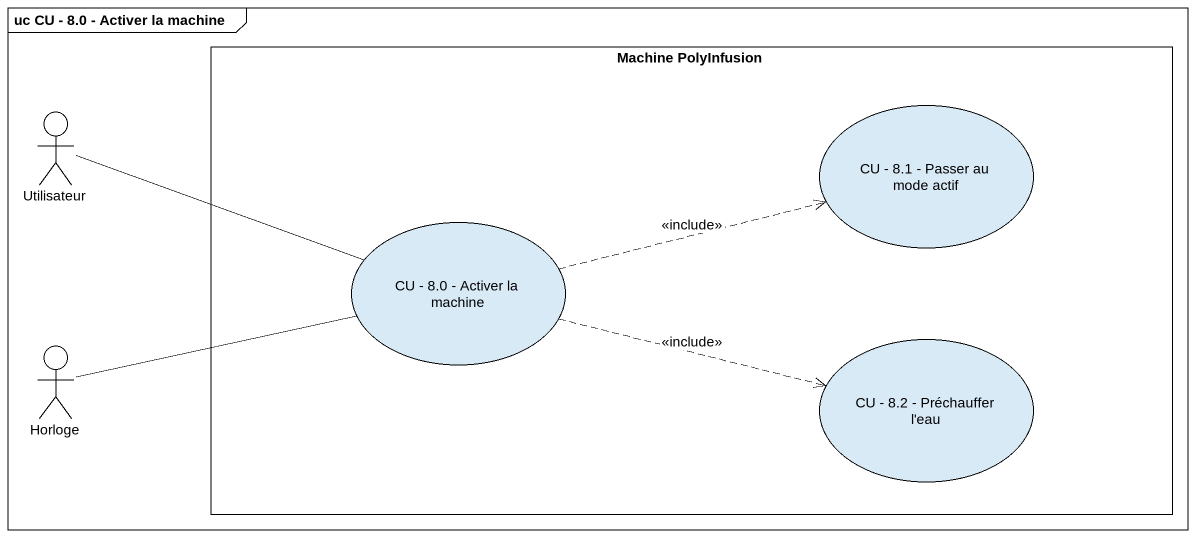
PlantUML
@startuml
mainframe uc CU - 8.0 - Activer la machine
rectangle "Machine PolyInfusion" as Machine_PolyInfusion {
  usecase "CU - 8.1 - Passer au mode actif" as CU_8_1_Passer_au_mode_actif
  usecase "CU - 8.0 - Activer la machine" as CU_8_0_Activer_la_machine
  usecase "CU - 8.2 - Préchauffer l'eau" as CU_8_2_Préchauffer_l_eau
}
actor Utilisateur
actor Horloge
Utilisateur -right- CU_8_0_Activer_la_machine
CU_8_0_Activer_la_machine .right.> CU_8_1_Passer_au_mode_actif : <<include>>
CU_8_0_Activer_la_machine .right.> CU_8_2_Préchauffer_l_eau : <<include>>
Horloge -right- CU_8_0_Activer_la_machine
@enduml
